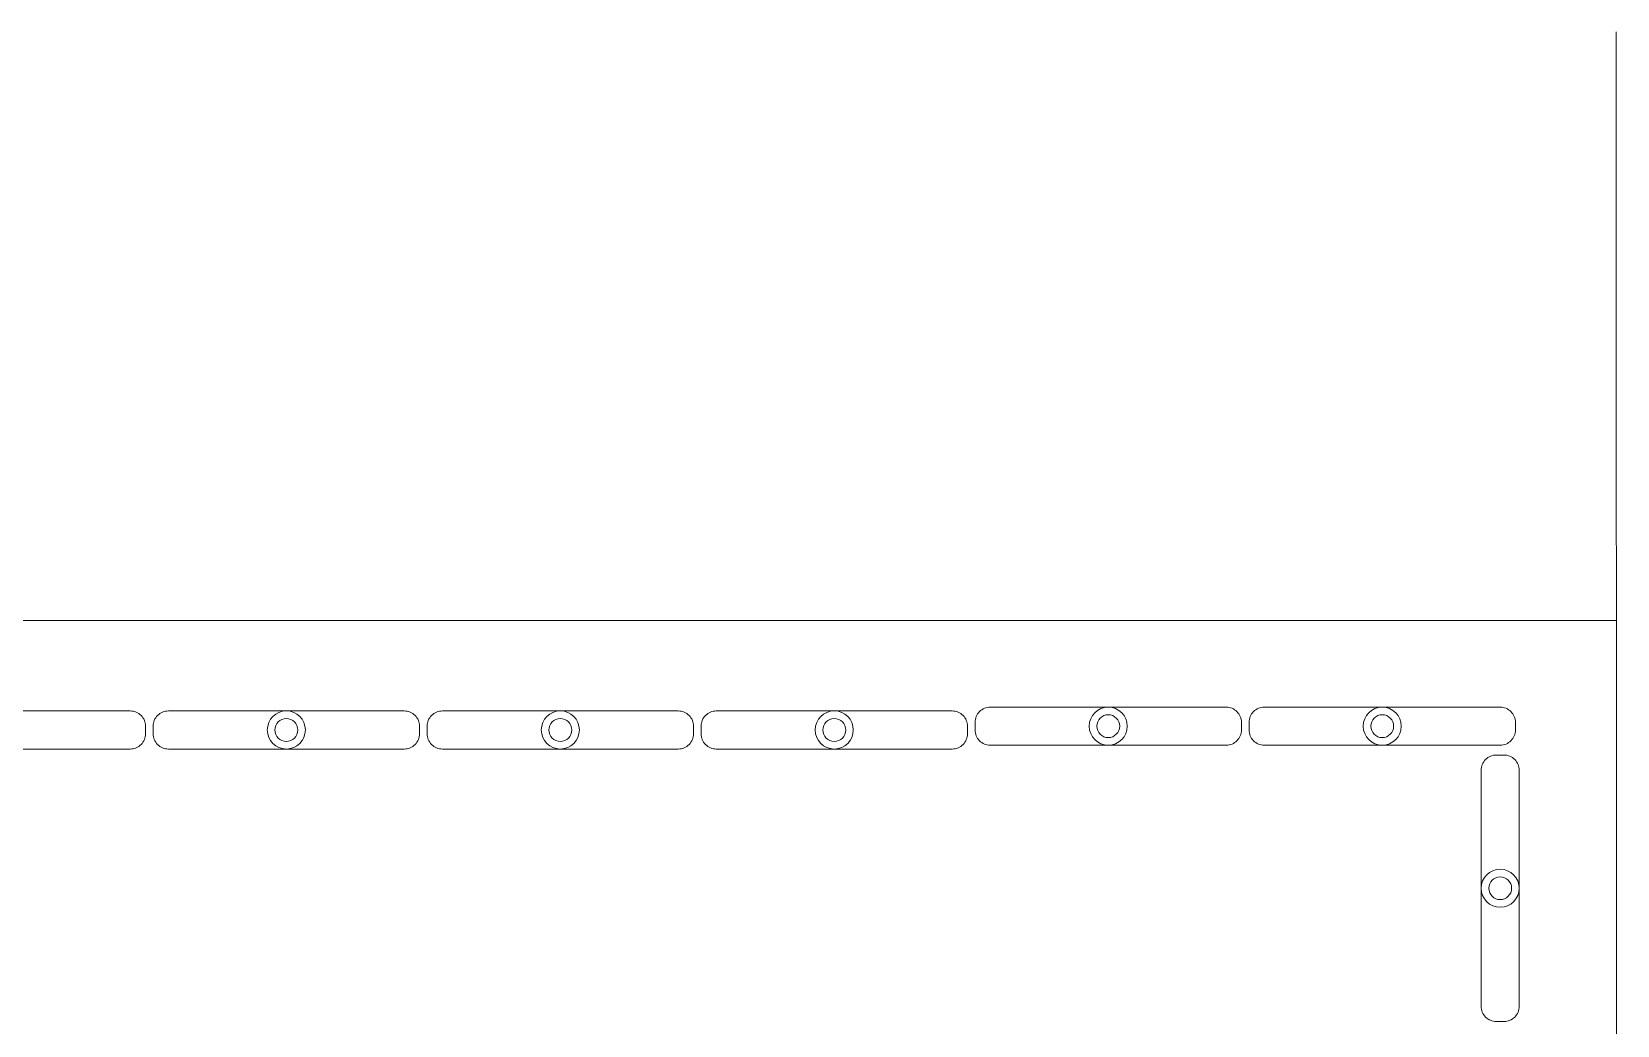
# Model space of a CAD drawing. Header units: millimetres. Extents: x 7998 to 72132, y -12523 to 5591.
# Drawn here: x 65279.8 to 65488.1, y -9464.4 to -9333.9 of the extents above; entities that cross this region are included whole.
import ezdxf

# ---------------------------------------------------------------- set-up
doc = ezdxf.new("R2010")
doc.units = ezdxf.units.MM
for name, color, linetype, lineweight in [('Xray_Furniture Temporary', 23, 'Continuous', 15), ('Xray_Slab', 165, 'Continuous', 15), ('Xray_Window', 153, 'Continuous', 20)]:
    doc.layers.add(name, color=color, linetype=linetype, lineweight=lineweight)

msp = doc.modelspace()

# ---------------------------------------------------------------- linework, layer by layer
at = {"layer": 'Xray_Furniture Temporary', "lineweight": 0, "transparency": 33554610}
for points in [[(65261.74, -9423.12), (65292.74, -9423.12, -0.414214), (65294.74, -9425.12), (65294.74, -9426.12, -0.414214), (65292.74, -9428.12), (65261.74, -9428.12, -0.414214), (65259.74, -9426.12), (65259.74, -9425.12, -0.414214)], [(65297.74, -9423.12), (65328.74, -9423.12, -0.414214), (65330.74, -9425.12), (65330.74, -9426.12, -0.414214), (65328.74, -9428.12), (65297.74, -9428.12, -0.414214), (65295.74, -9426.12), (65295.74, -9425.12, -0.414214)], [(65333.74, -9423.12), (65364.74, -9423.12, -0.414214), (65366.74, -9425.12), (65366.74, -9426.12, -0.414214), (65364.74, -9428.12), (65333.74, -9428.12, -0.414214), (65331.74, -9426.12), (65331.74, -9425.12, -0.414214)], [(65369.74, -9423.12), (65400.74, -9423.12, -0.414214), (65402.74, -9425.12), (65402.74, -9426.12, -0.414214), (65400.74, -9428.12), (65369.74, -9428.12, -0.414214), (65367.74, -9426.12), (65367.74, -9425.12, -0.414214)], [(65405.74, -9422.62), (65436.74, -9422.62, -0.414214), (65438.74, -9424.62), (65438.74, -9425.62, -0.414214), (65436.74, -9427.62), (65405.74, -9427.62, -0.414214), (65403.74, -9425.62), (65403.74, -9424.62, -0.414214)], [(65441.74, -9422.62), (65472.74, -9422.62, -0.414214), (65474.74, -9424.62), (65474.74, -9425.62, -0.414214), (65472.74, -9427.62), (65441.74, -9427.62, -0.414214), (65439.74, -9425.62), (65439.74, -9424.62, -0.414214)], [(65470.24, -9461.91), (65470.24, -9430.91, -0.414214), (65472.24, -9428.91), (65473.24, -9428.91, -0.414214), (65475.24, -9430.91), (65475.24, -9461.91, -0.414214), (65473.24, -9463.91), (65472.24, -9463.91, -0.414214)]]:
    msp.add_lwpolyline(points, format="xyb", close=True, dxfattribs=at)
for centre, radius in [((65313.24, -9425.62), 2.5), ((65349.24, -9425.62), 2.5), ((65385.24, -9425.62), 2.5), ((65421.24, -9425.12), 2.5), ((65457.24, -9425.12), 2.5), ((65313.24, -9425.62), 1.5), ((65349.24, -9425.62), 1.5), ((65385.24, -9425.62), 1.5), ((65421.24, -9425.12), 1.5), ((65457.24, -9425.12), 1.5), ((65472.74, -9446.41), 2.5), ((65472.74, -9446.41), 1.5)]:
    msp.add_circle(centre, radius, dxfattribs=at)
at = {"layer": 'Xray_Slab', "linetype": 'Continuous', "lineweight": 0}
msp.add_line((65488.13, -10504.9), (65487.99, -9333.9), dxfattribs=at)
at = {"layer": 'Xray_Window', "lineweight": 0}
msp.add_lwpolyline([(64728.01, -9819.9), (64728.01, -9411.26), (65488.01, -9411.26), (65488.01, -9844.9), (65368.01, -9844.9), (65368.01, -9819.9), (65318.01, -9819.9), (65318.01, -9844.9), (64768.01, -9844.9), (64768.01, -9819.9), (64728.01, -9819.9)], dxfattribs=at)

doc.saveas('drawing.dxf')
